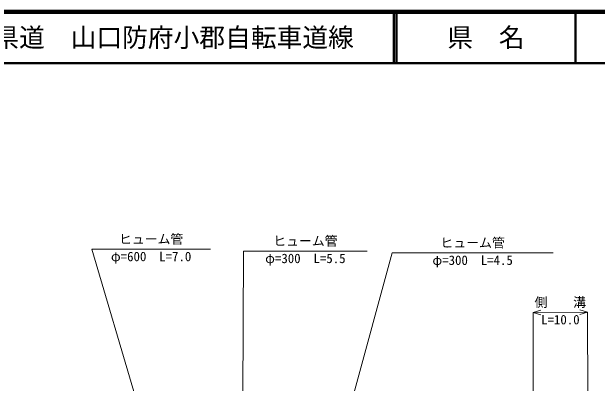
# Model space of a CAD drawing. Units: millimetres, scale not verified. Extents: x 40000 to 680000, y 20000 to 380000.
# Drawn here: x 223535 to 337250, y 307911 to 380000 of the extents above; entities that cross this region are included whole.
import ezdxf
from ezdxf.enums import TextEntityAlignment as Align

# ---------------------------------------------------------------- set-up
doc = ezdxf.new("R2010")
doc.units = ezdxf.units.MM
doc.header["$LTSCALE"] = 1000
for name, color, linetype, lineweight in [('M-STR-HTXT', 7, 'Continuous', 13), ('M-TTL', 2, 'Continuous', 140), ('M-TTL-LINE', 7, 'Continuous', 50)]:
    doc.layers.add(name, color=color, linetype=linetype, lineweight=lineweight)
doc.layers.add('M-TTL-TXT', color=7, linetype='Continuous')
doc.styles.add('ＭＳ ゴシック', font='')
doc.styles.get('ＭＳ ゴシック').set_extended_font_data('MS Gothic')

msp = doc.modelspace()

# ---------------------------------------------------------------- linework, layer by layer
at = {"layer": 'M-STR-HTXT'}
for p, q in [((239109, 333929), (262109, 333929)), ((239109, 333929), (252290, 289302)), ((268310, 288547), (268564, 333561)), ((268564, 333561), (292564, 333561)), ((297427, 333207), (285015, 287660)), ((297427, 333207), (328657, 333207)), ((324774, 321638), (326271, 322098)), ((335372, 321709), (333869, 322149)), ((324774, 321638), (335372, 321709)), ((324774, 321638), (326277, 321198)), ((324798, 284625), (324774, 321638)), ((335372, 321709), (333875, 321249)), ((335372, 321709), (335456, 284346))]:
    msp.add_line(p, q, dxfattribs=at)
at = {"layer": 'M-TTL'}
msp.add_line((680000, 380000), (40000, 380000), dxfattribs=at)
at = {"layer": 'M-TTL-LINE'}
for p, q in [((297750, 380000), (297750, 370000)), ((298250, 380000), (298250, 370000)), ((333000, 380000), (333000, 370000)), ((40000, 370000), (680000, 370000))]:
    msp.add_line(p, q, dxfattribs=at)

# ---------------------------------------------------------------- texts
at = {"layer": 'M-STR-HTXT', "style": 'ＭＳ ゴシック'}
for p in [(250609, 334429), (280564, 334061), (313042, 333707)]:
    msp.add_text('ヒューム管', height=1833, dxfattribs=at).set_placement(p, align=Align.BOTTOM_CENTER)
for s, p in [('φ=600  L=7.0', (250609, 333429)), ('φ=300  L=5.5', (280564, 333061)), ('φ=300  L=4.5', (313042, 332707))]:
    msp.add_text(s, height=1833, dxfattribs=at).set_placement(p, align=Align.TOP_CENTER)
msp.add_text('側\u3000\u3000溝', height=1833, rotation=0.083, dxfattribs=at).set_placement((330070, 322173), align=Align.BOTTOM_CENTER)
msp.add_text('L=10.0', height=1833, rotation=0.083, dxfattribs=at).set_placement((330076, 321173), align=Align.TOP_CENTER)
at = {"layer": 'M-TTL-TXT', "style": 'ＭＳ ゴシック'}
msp.add_text('一般県道\u3000山口防府小郡自転車道線', height=3666, dxfattribs=at).set_placement((209969, 375000), align=Align.MIDDLE_LEFT)
msp.add_text('県\u3000名', height=3666, dxfattribs=at).set_placement((315625, 375000), align=Align.MIDDLE_CENTER)

doc.saveas('drawing.dxf')
